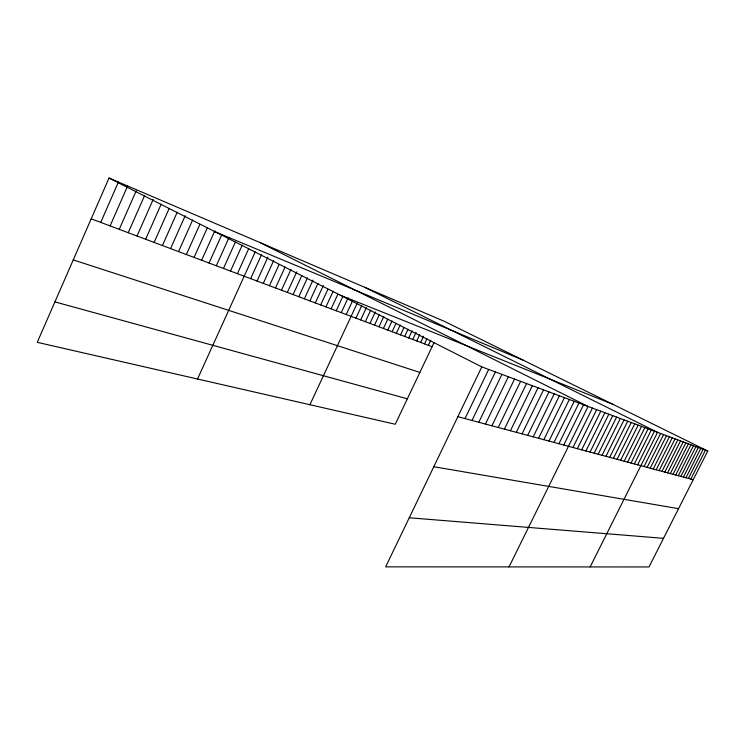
<?xml version="1.0" encoding="UTF-8"?>
<svg xmlns="http://www.w3.org/2000/svg" width="745" height="745" viewBox="0 0 745 745"><rect width="100%" height="100%" fill="white"/><g stroke="black" fill="none" stroke-linecap="round" stroke-linejoin="round"><path stroke-width="1.12" d="M707.75 451.023L481.801 366.885L385.659 566.852L649.007 566.954L707.75 451.023L444.188 321.263L109.021 178.046L37.25 342.328L395.26 424.25L434.028 342.644M100.743 222.401L118.408 182.059M110.092 225.912L127.618 185.989M119.247 229.348L136.177 190.878M128.224 232.719L144.53 195.73M137.024 236.016L153.2 199.409M145.648 239.257L161.199 204.139M154.113 242.423L169.068 208.721M162.41 245.543L177.254 212.167M170.549 248.597L185.226 215.668M178.539 251.596L192.629 220.036M186.371 254.529L199.893 224.32M194.063 257.416L207.399 227.681M201.625 260.256L214.849 230.792M209.038 263.032L221.703 234.889M216.32 265.769L228.883 237.888M223.472 268.451L235.373 242.097M230.494 271.087L242.311 244.975M237.404 273.676L248.653 248.83M197.527 379.009L255.228 251.885M250.655 278.649L261.625 254.529M257.025 281.033L267.911 257.118M263.283 283.389L273.629 260.703M269.439 285.698L279.077 264.587M275.501 287.97L285.074 267.036M281.461 290.205L290.969 269.448M287.328 292.413L296.771 271.823M293.102 294.573L301.827 275.585M298.792 296.706L307.452 277.866M304.388 298.81L312.993 280.12M309.892 300.878L317.975 283.361M315.321 302.908L323.349 285.54M320.667 304.919L327.94 289.181M325.928 306.893L333.155 291.276M331.115 308.83L337.82 294.377M336.219 310.749L342.877 296.398M341.247 312.639L348.111 297.888M346.211 314.502L352.534 300.906M309.911 404.721L357.386 302.842M355.914 318.143L361.679 305.776M360.654 319.922L366.391 307.648M365.339 321.672L370.749 310.097M369.948 323.404L375.331 311.913M374.502 325.109L379.363 314.735M378.991 326.794L383.824 316.495M383.414 328.452L387.735 319.251M387.772 330.091L392.075 320.955M392.075 331.711L396.023 323.33M396.321 333.304L400.242 324.978M400.512 334.868L403.92 327.642M404.647 336.423L408.037 329.243M408.726 337.951L412.087 330.817M412.749 339.459L416.092 332.372M416.716 340.949L419.686 334.682M420.636 342.421L423.588 336.191M424.501 343.873L426.95 338.714M428.328 345.308L430.759 340.186M465.02 418.588L488.683 369.455M472.004 420.459L495.397 371.951M478.802 422.275L501.934 374.39M485.442 424.054L508.323 376.765M491.914 425.786L514.544 379.084M498.237 427.481L520.625 381.347M504.402 429.139L526.557 383.554M510.437 430.75L532.349 385.705M516.322 432.324L538.002 387.819M522.068 433.869L543.533 389.877M527.693 435.369L548.935 391.889M533.187 436.849L554.215 393.854M538.57 438.284L559.383 395.772M543.822 439.69L564.431 397.653M548.972 441.068L569.366 399.497M554.001 442.418L574.209 401.294M558.927 443.741L578.939 403.054M563.751 445.035L583.568 404.786M509.031 566.898L588.103 406.472L259.549 242.367M572.97 447.503L592.424 408.074M577.375 448.676L596.652 409.657M581.687 449.831L600.796 411.193M585.924 450.967L604.856 412.711M590.077 452.085L608.842 414.192M594.156 453.174L612.753 415.654M598.151 454.245L616.59 417.079M602.072 455.297L620.352 418.476M605.927 456.322L624.049 419.854M609.708 457.337L627.681 421.204M613.414 458.333L631.239 422.536M617.065 459.311L634.74 423.84M620.641 460.27L638.176 425.116M624.161 461.211L641.547 426.373M627.616 462.133L644.863 427.602M631.015 463.045L648.122 428.822M634.349 463.939L651.316 430.014M637.627 464.815L654.464 431.178M590.142 566.936L657.556 432.333L364.631 287.272M644.025 466.528L660.601 433.469M647.144 467.366L663.59 434.577M650.208 468.186L666.533 435.676M653.225 468.996L669.429 436.747M656.196 469.788L672.269 437.809M659.12 470.57L675.072 438.852M661.988 471.343L677.829 439.876M664.819 472.097L680.539 440.891M667.604 472.851L683.202 441.878M670.342 473.578L685.828 442.865M673.042 474.304L688.417 443.824M675.696 475.012L690.969 444.774M678.313 475.72L693.474 445.706M680.893 476.409L695.942 446.628M683.435 477.089L698.372 447.531M685.931 477.759L700.775 448.425M688.399 478.42L703.131 449.3M690.82 479.063L705.459 450.166M409.256 517.775L663.516 538.328M433.804 466.715L678.546 508.667M457.868 416.669L693.213 479.706M54.916 301.893L407.357 398.798M73.261 259.903L419.882 372.435M91.207 218.825L432.1 346.723M340.167 295.141L612.893 404.321M214.746 231.602L523.633 360.375M109.021 178.046L481.801 366.885"/></g></svg>
